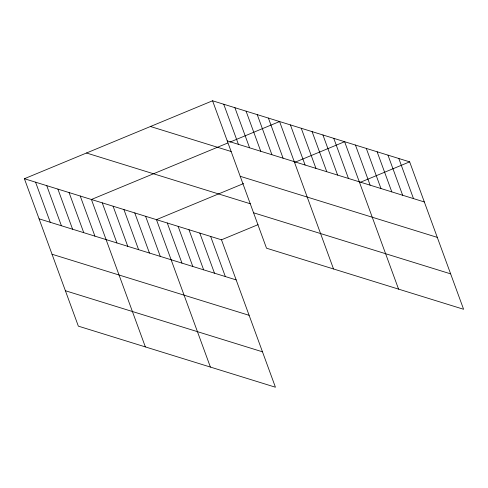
<?xml version="1.0" encoding="UTF-8"?>
<svg xmlns="http://www.w3.org/2000/svg" width="488" height="488" viewBox="0 0 488 488"><rect width="100%" height="100%" fill="white"/><g stroke="black" fill="none" stroke-linecap="round" stroke-linejoin="round"><path stroke-width="0.73" d="M24.4 178.724L221.485 239.803L275.433 387.222L78.348 326.143L24.4 178.724L212.567 100.778L409.652 161.857L463.6 309.276L266.515 248.197L212.567 100.778M227.829 142.978L91.408 199.488L145.357 346.907M229.897 142.124L279.575 121.543L333.524 268.961M243.579 183.555L156.447 219.649L210.395 367.067M294.935 162.278L344.613 141.703L398.562 289.122M221.485 239.803L258.054 224.657M360.669 182.152L409.652 161.857M227.243 140.886L424.328 201.965M150.469 126.502L231.208 151.524M240.2 176.296L437.291 237.381M86.492 153L250.338 203.777M253.553 212.78L450.644 273.866M39.077 218.831L236.168 279.911M52.039 254.242L249.124 315.327M65.386 290.732L262.477 351.811M398.812 158.496L413.488 198.604M387.972 155.141L402.649 195.249M377.132 151.78L391.809 191.888M366.293 148.419L380.969 188.527M355.453 145.058L370.13 185.166M333.774 138.342L348.45 178.449M322.934 134.981L337.611 175.088M312.094 131.626L326.771 171.733M301.255 128.265L315.931 168.372M290.415 124.904L305.091 165.011M268.406 118.084L283.083 158.191M257.237 114.619L271.914 154.726M246.068 111.16L260.744 151.268M234.899 107.702L249.581 147.809M223.736 104.237L238.412 144.344M210.645 236.442L225.328 276.55M199.805 233.087L214.482 273.195M188.966 229.726L203.642 269.834M178.126 226.365L192.803 266.472M167.286 223.004L181.963 263.111M145.607 216.288L160.284 256.395M134.767 212.927L149.444 253.034M123.928 209.572L138.604 249.679M113.088 206.21L127.764 246.318M102.248 202.849L116.925 242.957M80.239 196.03L94.916 236.137M69.07 192.565L83.753 232.678M57.907 189.106L72.584 229.214M46.738 185.647L61.415 225.755M35.569 182.183L50.246 222.29"/></g></svg>
